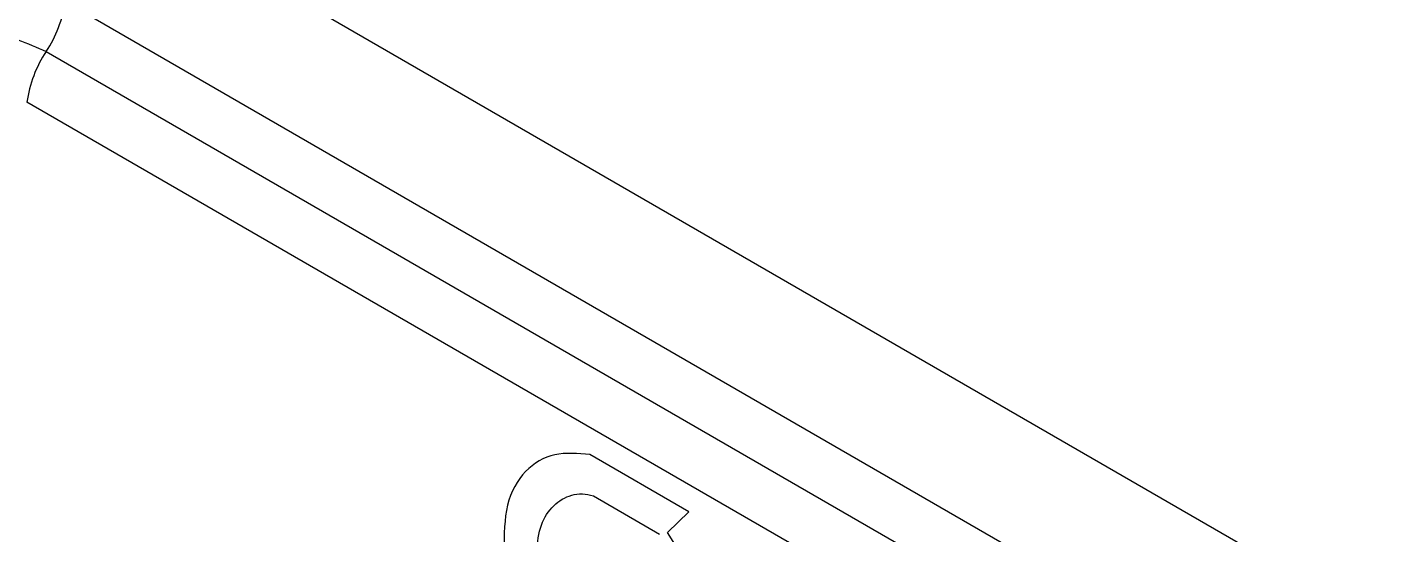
# Model space of a CAD drawing. Extents: x 75 to 2075, y 25 to 1460.
# Drawn here: x 1655.09 to 1704.48, y 834.23 to 852.79 of the extents above; entities that cross this region are included whole.
import ezdxf

# ---------------------------------------------------------------- set-up
doc = ezdxf.new("R2010")
doc.units = 0
doc.header["$LTSCALE"] = 5
doc.linetypes.add('SLD-KATı', pattern=[0])
doc.layers.get('0').update_dxf_attribs({"linetype": 'CONTINUOUS'})

msp = doc.modelspace()

# ---------------------------------------------------------------- linework, layer by layer
at = {"color": 7, "linetype": 'SLD-KATı'}
for p, q in [((1736.041, 812.796), (1647.147, 864.113)), ((1656.498, 853.722), (1725.443, 813.921)), ((1655.797, 851.895), (1724.743, 812.094)), ((1724.038, 810.237), (1655.093, 850.038)), ((1679.34, 835.043), (1675.717, 837.135)), ((1675.846, 835.624), (1678.267, 834.226)), ((1678.556, 834.287), (1679.34, 835.043)), ((1679.405, 832.932), (1678.556, 834.287))]:
    msp.add_line(p, q, dxfattribs=at)
for centre, radius, start, end in [((1652.053, 854.379), 4.493, 326.4405, 351.5983), ((1659.525, 849.419), 4.476, 146.4065, 172.04)]:
    msp.add_arc(centre, radius, start, end, dxfattribs=at)
for points, knots in [([(1648.672, 847.924), (1648.703, 848.733), (1648.772, 850.53), (1649.714, 852.662), (1651.278, 854.174), (1653.294, 854.764), (1655.156, 854.429), (1656.21, 853.874), (1656.498, 853.722)], [0, 0, 0, 0, 0.1631368, 0.3626706, 0.5357394, 0.7321042, 0.9268799, 1, 1, 1, 1]), ([(1649.517, 847.202), (1649.557, 847.983), (1649.639, 849.545), (1650.562, 851.34), (1651.957, 852.437), (1653.782, 852.771), (1655.105, 852.196), (1655.797, 851.895)], [0, 0, 0, 0, 0.1963306, 0.392768, 0.5892926, 0.7849275, 1, 1, 1, 1]), ([(1658.428, 775.257), (1657.539, 778.944), (1655.162, 788.803), (1653.055, 800.665), (1651.038, 814.892), (1649.497, 828.872), (1648.947, 841.573), (1648.672, 847.924)], [0, 0, 0, 0, 0.1616471, 0.4322712, 0.4998898, 0.7499449, 1, 1, 1, 1]), ([(1659.219, 774.354), (1658.836, 775.903), (1657.689, 780.551), (1655.976, 788.45), (1654.061, 798.77), (1652.371, 809.984), (1650.991, 822.139), (1649.99, 834.534), (1649.675, 842.977), (1649.517, 847.202)], [0, 0, 0, 0, 0.068045, 0.204151, 0.340419, 0.504592, 0.66905, 0.834379, 1, 1, 1, 1]), ([(1650.361, 846.484), (1650.505, 842.48), (1650.793, 834.465), (1651.923, 819.709), (1654.025, 802.356), (1656.984, 786.039), (1659.255, 776.592), (1660.009, 773.455)], [0, 0, 0, 0, 0.156572, 0.313392, 0.587524, 0.862996, 1, 1, 1, 1]), ([(1675.717, 837.135), (1675.276, 837.174), (1674.393, 837.253), (1673.292, 836.614), (1672.586, 835.359), (1672.574, 834.208), (1672.567, 833.633)], [0, 0, 0, 0, 0.250329, 0.500231, 0.750328, 1, 1, 1, 1]), ([(1673.756, 833.596), (1673.798, 833.931), (1673.881, 834.602), (1674.361, 835.311), (1674.915, 835.646), (1675.432, 835.719), (1675.709, 835.655), (1675.846, 835.624)], [0, 0, 0, 0, 0.249656, 0.499558, 0.749378, 0.87652, 1, 1, 1, 1])]:
    msp.add_open_spline(points, degree=3, knots=knots, dxfattribs=at)

doc.saveas('drawing.dxf')
